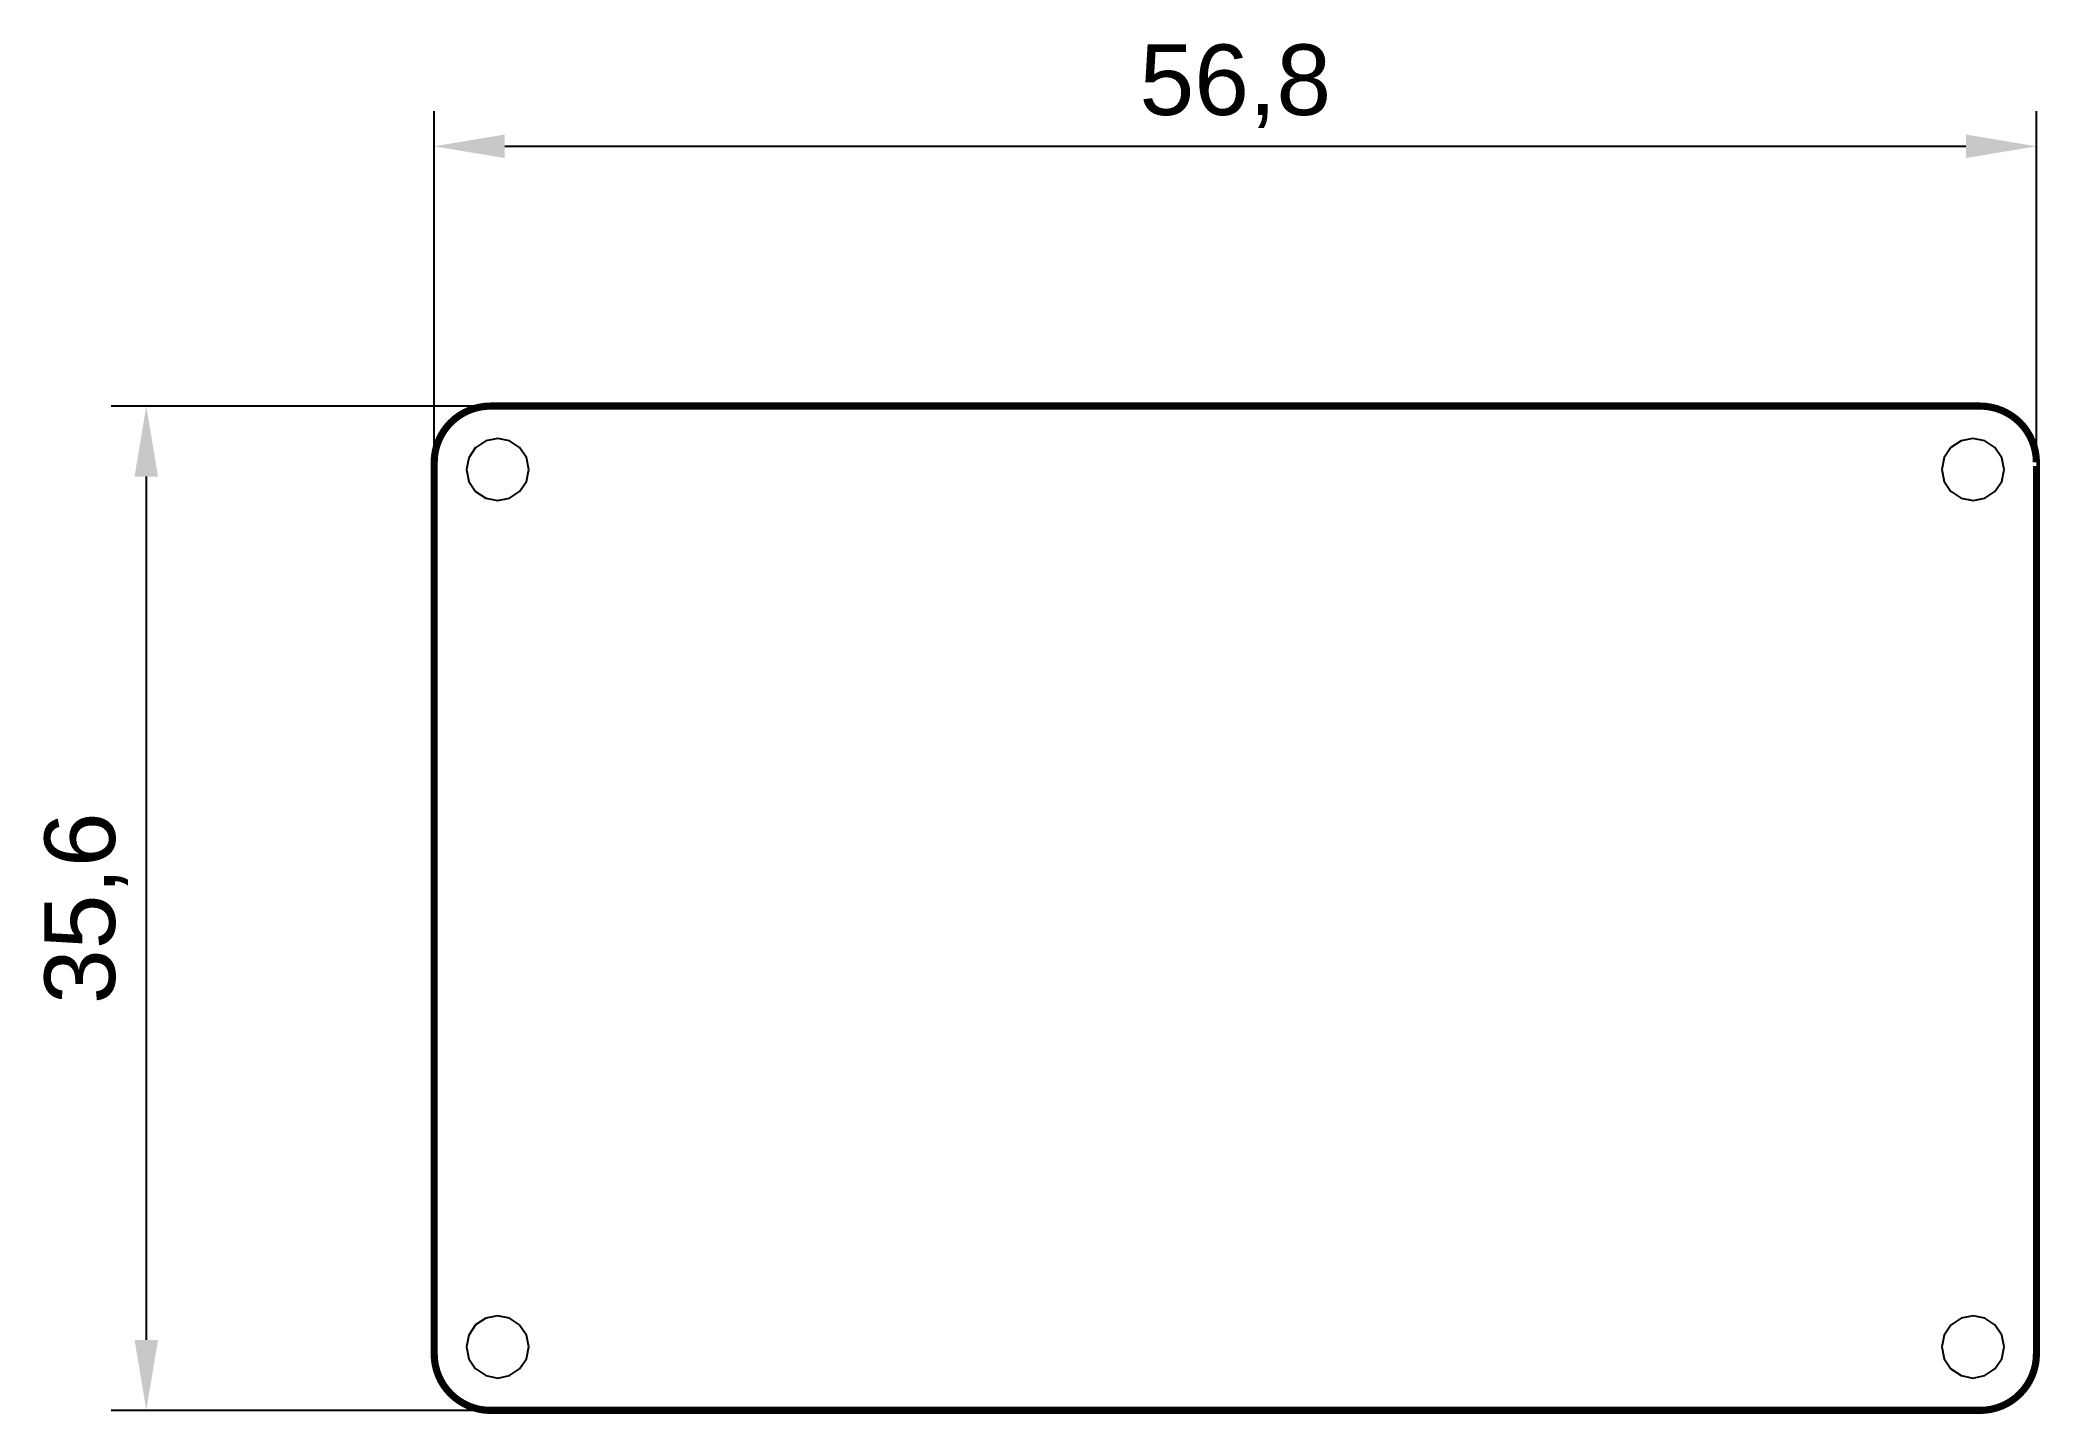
# Model space of a CAD drawing. Header units: millimetres. Extents: x -70.7 to 0.2, y -0.1 to 48.6.
import ezdxf

# ---------------------------------------------------------------- set-up
doc = ezdxf.new("R2010")
doc.units = ezdxf.units.MM
doc.layers.add('Board Outline Layer', color=6, linetype='Continuous', true_color=0xff00ff)
doc.styles.get("Standard").update_dxf_attribs({"font": 'arial.ttf'})
doc.dimstyles.new('ISO-25', dxfattribs={"dimtxt": 2.5, "dimasz": 2.5, "dimexe": 1.25, "dimexo": 0.625, "dimtad": 1, "dimtxsty": 'Standard', "dimcen": 2.5, "dimadec": 0, "dimazin": 0, "dimtfac": 1, "dimtmove": 0, "dimatfit": 3, "dimfxl": 1, "dimarcsym": 0})

# ---------------------------------------------------------------- blocks, each defined once
blk = doc.blocks.new('*D4')
at = {"color": 0, "lineweight": -2, "transparency": 16777216}
for p, q in [((-56.68529337058674, 34.22507620015241), (-56.68529337058674, 46.05797684430877)), ((0.1148336296672594, 34.22507620015241), (0.1148336296672601, 46.05797684430877)), ((-54.18529337058674, 44.80797684430877), (-2.38516637033274, 44.80797684430877))]:
    blk.add_line(p, q, dxfattribs=at)
at = {"color": 0, "transparency": 16777216}
for points in [[(-54.18529337058674, 45.22464351097543), (-54.18529337058674, 44.3913101776421), (-56.68529337058674, 44.80797684430877)], [(-2.38516637033274, 45.22464351097543), (-2.38516637033274, 44.3913101776421), (0.11483362966726, 44.80797684430877)]]:
    blk.add_solid(points, dxfattribs=at)
at = {"layer": 'Defpoints', "color": 0, "transparency": 16777216}
for p in [(0.11483362966726, 44.80797684430877), (-56.68529337058674, 33.60007620015241), (0.1148336296672594, 33.60007620015241)]:
    blk.add_point(p, dxfattribs=at)
at = {"color": 0, "transparency": 16777216, "insert": (-28.28522987045974, 46.93536429314915), "char_height": 2.5, "attachment_point": 5}
blk.add_mtext('56,8', dxfattribs=at)
blk = doc.blocks.new('*D5')
at = {"color": 0, "lineweight": -2, "transparency": 16777216}
for p, q in [((-55.31029337058678, 35.60007620015242), (-68.14152755354242, 35.60007620015242)), ((-66.89152755354242, 33.10007620015242), (-66.8915275535424, 2.499999999999999)), ((-55.31029337058678, -1.005076656047898e-16), (-68.1415275535424, -2.163927496896393e-15))]:
    blk.add_line(p, q, dxfattribs=at)
at = {"color": 0, "transparency": 16777216}
for points in [[(-67.30819422020909, 33.10007620015242), (-66.47486088687575, 33.10007620015242), (-66.89152755354242, 35.60007620015242)], [(-67.30819422020907, 2.499999999999998), (-66.47486088687573, 2.499999999999999), (-66.8915275535424, -1.962912165686813e-15)]]:
    blk.add_solid(points, dxfattribs=at)
at = {"layer": 'Defpoints', "color": 0, "transparency": 16777216}
for p in [(-54.68529337058678, 35.60007620015242), (-54.68529337058678, 0), (-66.8915275535424, -1.962912165686813e-15)]:
    blk.add_point(p, dxfattribs=at)
at = {"color": 0, "transparency": 16777216, "insert": (-69.01891500238277, 17.80003810007623), "char_height": 2.5, "attachment_point": 5, "rotation": 90}
blk.add_mtext('35,6', dxfattribs=at)

msp = doc.modelspace()

# ---------------------------------------------------------------- linework, layer by layer
at = {"layer": 'Board Outline Layer', "const_width": 0.254000508001016}
msp.add_lwpolyline([(-56.68529337058675, 2, 0.414213562373095), (-54.68529337058675, 0), (-1.885191770383541, 0, 0.414213562373095), (0.114833629667259, 1.999999999999998), (0.1148336296672594, 33.60007620015241), (0.1148082296164593, 33.60007620015241, 0.414213562373095), (-1.885191770383541, 35.60007620015241), (-54.68529337058675, 35.60007620015241, 0.414213562373095), (-56.68529337058675, 33.60007620015241)], format="xyb", close=True, dxfattribs=at)
at = {"layer": 'Board Outline Layer'}
for points in [[(-53.65573437631814, 32.5740002758106), (-53.41728434986093, 32.93086595951421), (-53.33355183562334, 33.35181773511582), (-53.41728434986093, 33.77276951071741), (-53.65573437631813, 34.12963519442102), (-54.01260006002175, 34.36808522087823), (-54.43355183562334, 34.45181773511582), (-54.85450361122493, 34.36808522087823), (-55.21136929492855, 34.12963519442102), (-55.21497936510936, 34.12602512424021), (-55.45342939156657, 33.7691594405366), (-55.53716190580415, 33.348207664935), (-55.45342939156657, 32.9272558893334), (-55.21497936510936, 32.57039020562978), (-54.85811368140575, 32.33194017917259), (-54.43716190580415, 32.24820766493499), (-54.01621013020255, 32.33194017917259), (-53.65934444649893, 32.57039020562978)], [(-53.65573437631814, 32.5740002758106), (-53.41728434986093, 32.93086595951421), (-53.33355183562334, 33.35181773511582), (-53.41728434986093, 33.77276951071741), (-53.65573437631813, 34.12963519442102), (-54.01260006002175, 34.36808522087823), (-54.43355183562334, 34.45181773511582), (-54.85450361122493, 34.36808522087823), (-55.21136929492855, 34.12963519442102), (-55.21497936510936, 34.12602512424021), (-55.45342939156657, 33.7691594405366), (-55.53716190580415, 33.348207664935), (-55.45342939156657, 32.9272558893334), (-55.21497936510936, 32.57039020562978), (-54.85811368140575, 32.33194017917259), (-54.43716190580415, 32.24820766493499), (-54.01621013020255, 32.33194017917259), (-53.65934444649893, 32.57039020562978), (-53.65573437631814, 32.5740002758106)], [(-2.911140694471335, 32.57039020562978), (-2.55427501076773, 32.33194017917259), (-2.133323235166131, 32.24820766493499), (-1.712371459564533, 32.33194017917259), (-1.35550577586093, 32.5703902056298), (-1.117055749403718, 32.92725588933341), (-1.033323235166135, 33.348207664935), (-1.117055749403722, 33.7691594405366), (-1.355505775860933, 34.12602512424021), (-1.359115846041747, 34.12963519442102), (-1.715981529745352, 34.36808522087823), (-2.13693330534695, 34.45181773511582), (-2.557885080948549, 34.36808522087823), (-2.914750764652152, 34.12963519442101), (-3.153200791109364, 33.7727695107174), (-3.236933305346946, 33.3518177351158), (-3.15320079110936, 32.93086595951421), (-2.914750764652148, 32.5740002758106)], [(-2.911140694471335, 32.57039020562978), (-2.55427501076773, 32.33194017917259), (-2.133323235166131, 32.24820766493499), (-1.712371459564533, 32.33194017917259), (-1.35550577586093, 32.5703902056298), (-1.117055749403718, 32.92725588933341), (-1.033323235166135, 33.348207664935), (-1.117055749403722, 33.7691594405366), (-1.355505775860933, 34.12602512424021), (-1.359115846041747, 34.12963519442102), (-1.715981529745352, 34.36808522087823), (-2.13693330534695, 34.45181773511582), (-2.557885080948549, 34.36808522087823), (-2.914750764652152, 34.12963519442101), (-3.153200791109364, 33.7727695107174), (-3.236933305346946, 33.3518177351158), (-3.15320079110936, 32.93086595951421), (-2.914750764652148, 32.5740002758106), (-2.911140694471335, 32.57039020562978)], [(-53.65934444649893, 3.029558994268606), (-54.01621013020255, 3.268009020725821), (-54.43716190580415, 3.351741534963407), (-54.85811368140575, 3.268009020725823), (-55.21497936510935, 3.029558994268612), (-55.45342939156657, 2.672693310565009), (-55.53716190580415, 2.251741534963411), (-55.45342939156657, 1.830789759361812), (-55.21497936510936, 1.473924075658204), (-55.21136929492855, 1.470314005477395), (-54.85450361122493, 1.23186397902018), (-54.43355183562335, 1.148131464782594), (-54.01260006002175, 1.231863979020177), (-53.65573437631814, 1.470314005477388), (-53.41728434986093, 1.827179689180991), (-53.33355183562334, 2.248131464782589), (-53.41728434986093, 2.669083240384188), (-53.65573437631813, 3.025948924087796)], [(-53.65934444649893, 3.029558994268606), (-54.01621013020255, 3.268009020725821), (-54.43716190580415, 3.351741534963407), (-54.85811368140575, 3.268009020725823), (-55.21497936510935, 3.029558994268612), (-55.45342939156657, 2.672693310565009), (-55.53716190580415, 2.251741534963411), (-55.45342939156657, 1.830789759361812), (-55.21497936510936, 1.473924075658204), (-55.21136929492855, 1.470314005477395), (-54.85450361122493, 1.23186397902018), (-54.43355183562335, 1.148131464782594), (-54.01260006002175, 1.231863979020177), (-53.65573437631814, 1.470314005477388), (-53.41728434986093, 1.827179689180991), (-53.33355183562334, 2.248131464782589), (-53.41728434986093, 2.669083240384188), (-53.65573437631813, 3.025948924087796), (-53.65934444649893, 3.029558994268606)], [(-2.914750764652148, 3.025948924087799), (-3.153200791109362, 2.669083240384194), (-3.236933305346946, 2.248131464782595), (-3.153200791109362, 1.827179689180997), (-2.914750764652148, 1.470314005477393), (-2.557885080948545, 1.23186397902018), (-2.136933305346946, 1.148131464782595), (-1.715981529745347, 1.23186397902018), (-1.359115846041744, 1.470314005477393), (-1.355505775860934, 1.473924075658202), (-1.117055749403721, 1.830789759361806), (-1.033323235166136, 2.251741534963404), (-1.11705574940372, 2.672693310565003), (-1.355505775860933, 3.029558994268607), (-1.712371459564536, 3.26800902072582), (-2.133323235166134, 3.351741534963404), (-2.554275010767733, 3.268009020725821), (-2.911140694471338, 3.029558994268608)], [(-2.914750764652148, 3.025948924087799), (-3.153200791109362, 2.669083240384194), (-3.236933305346946, 2.248131464782595), (-3.153200791109362, 1.827179689180997), (-2.914750764652148, 1.470314005477393), (-2.557885080948545, 1.23186397902018), (-2.136933305346946, 1.148131464782595), (-1.715981529745347, 1.23186397902018), (-1.359115846041744, 1.470314005477393), (-1.355505775860934, 1.473924075658202), (-1.117055749403721, 1.830789759361806), (-1.033323235166136, 2.251741534963404), (-1.11705574940372, 2.672693310565003), (-1.355505775860933, 3.029558994268607), (-1.712371459564536, 3.26800902072582), (-2.133323235166134, 3.351741534963404), (-2.554275010767733, 3.268009020725821), (-2.911140694471338, 3.029558994268608), (-2.914750764652148, 3.025948924087799)]]:
    msp.add_lwpolyline(points, close=True, dxfattribs=at)

# ---------------------------------------------------------------- dimensions: what is measured, and where the dimension line sits
dim = msp.add_linear_dim(base=(0.11483362966726, 44.80797684430877), p1=(-56.68529337058674, 33.60007620015241), p2=(0.1148336296672594, 33.60007620015241), dimstyle='ISO-25')
dim.commit()
dim.dimension.update_dxf_attribs({"geometry": '*D4', "text_midpoint": (-28.28522987045974, 46.93536429314915)})
dim = msp.add_linear_dim(base=(-66.8915275535424, -1.962912165686813e-15), p1=(-54.68529337058675, 35.60007620015241), p2=(-54.68529337058675, 0), angle=90, dimstyle='ISO-25')
dim.commit()
dim.dimension.update_dxf_attribs({"geometry": '*D5', "text_midpoint": (-69.01891500238277, 17.80003810007623)})

doc.saveas('drawing.dxf')
